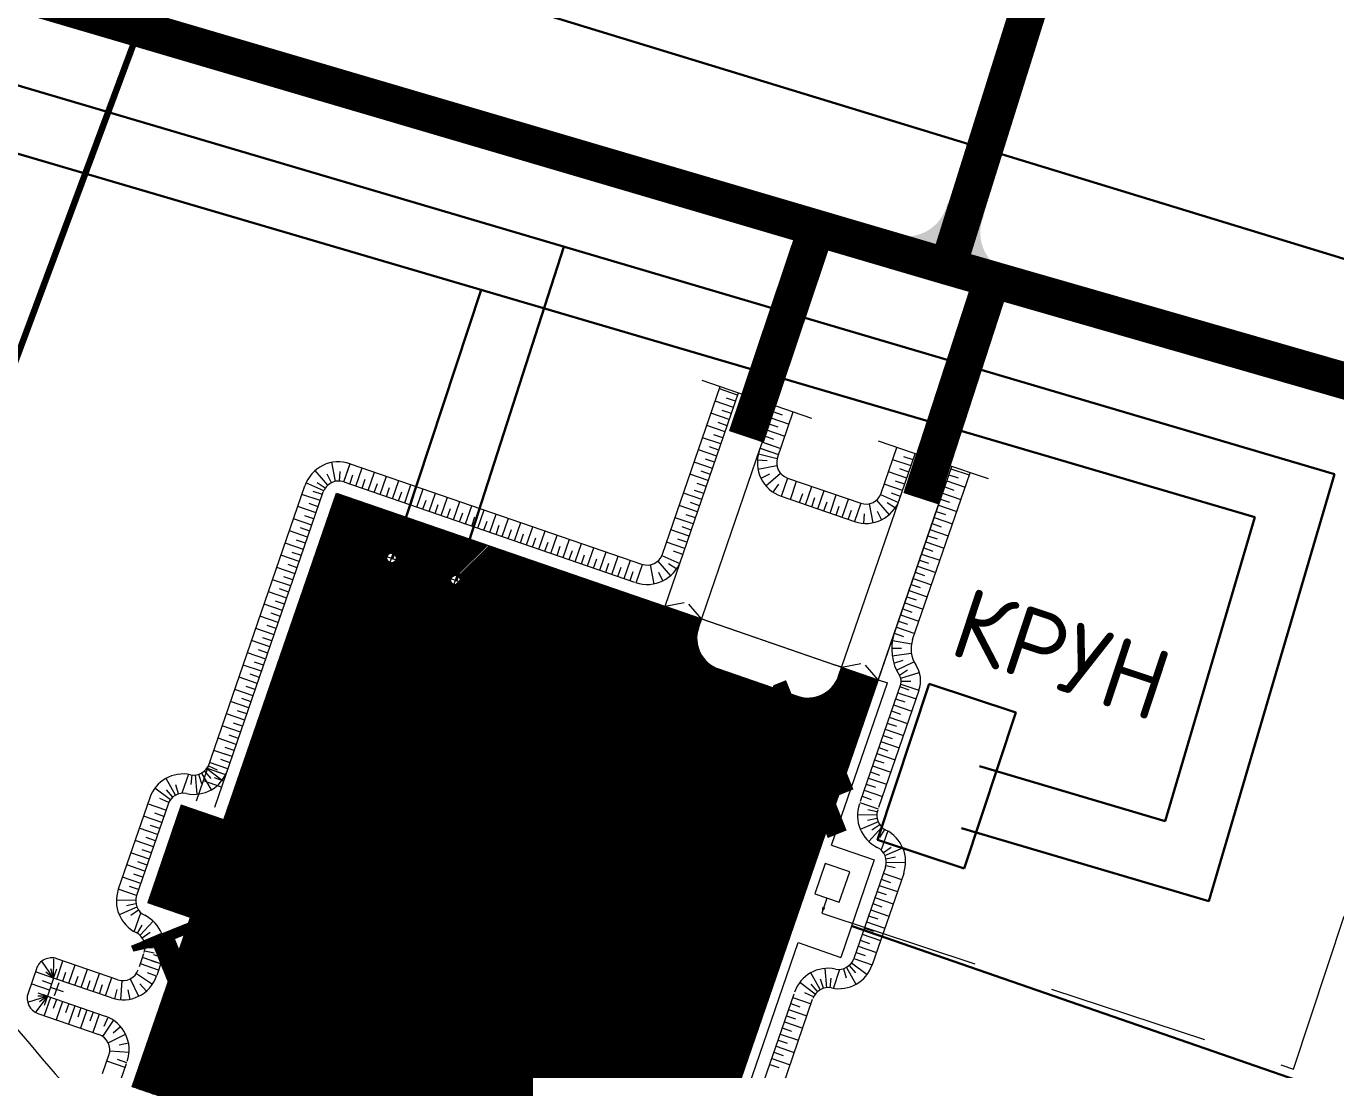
# Model space of a CAD drawing. Header units: millimetres. Extents: x 519 to 9564855, y -810 to 5021775.
# Drawn here: x 9530104.7 to 9530307.8, y 4998826.9 to 4998988.8 of the extents above; entities that cross this region are included whole.
import ezdxf

# ---------------------------------------------------------------- set-up
doc = ezdxf.new("R2010")
doc.units = ezdxf.units.MM
doc.header["$LTSCALE"] = 2
doc.header["$MEASUREMENT"] = 0
doc.linetypes.add('DASHED', pattern=[0.75, 0.5, -0.25])
for name, color, linetype in [('COMPOUND', 3, 'Continuous'), ('Existing roads', 41, 'Continuous'), ('FLOWLINE', 5, 'Continuous'), ('GZU34', 7, 'Continuous'), ('OilColl&Flowlines', 3, 'Continuous'), ('Скважины на 2015 год', 7, 'Continuous')]:
    doc.layers.add(name, color=color, linetype=linetype)
for name, color, linetype, lineweight in [('СНГ_трубопроводы', 244, 'Continuous', 50), ('Электро', 1, 'Continuous', 30), ('Электроснаб', 1, 'Continuous', 18), ('Электроснабжене', 1, 'Continuous', 18)]:
    doc.layers.add(name, color=color, linetype=linetype, lineweight=lineweight)
doc.styles.add('Elect', font='isocpeur.ttf')
doc.styles.add('GeoApp', font='', dxfattribs={"height": 1})
doc.styles.get("Standard").update_dxf_attribs({"font": 'isocpeur.ttf', "width": 0.5})
doc.styles.get('GeoApp').set_extended_font_data('D431', italic=True)
doc.linetypes.add('g5_122_n', pattern='A,1,-1,1.5,-0.3,["Н",GeoApp,S=1,R=0,X=0,Y=-0.5],-1.5,1.5,-1,4,-1,4,-1,3', length=20.8)

# ---------------------------------------------------------------- blocks, each defined once
blk = doc.blocks.new('A$C80b59c50')
at = {"layer": 'FLOWLINE', "color": 24, "linetype": 'g5_122_n', "lineweight": 30}
blk.add_line((-1259.19, -945.48, 0), (-2003.51, -687.78, 0), dxfattribs=at)

msp = doc.modelspace()

# ---------------------------------------------------------------- hatches: boundary and pattern name
at = {"layer": 'Existing roads', "lineweight": 0}
h = msp.add_hatch(color=256, dxfattribs=at)
edge = h.paths.add_edge_path()
edge.add_line((9530250.4133, 4998960.39503), (9530247.56516, 4998961.33743))
edge.add_arc((9530241.19902, 4998962.71041), 6.51252, 270.7393981, 347.8294369, ccw=False)
edge.add_line((9530241.28306, 4998956.19844), (9530248.26079, 4998953.88963))
edge.add_line((9530248.26079, 4998953.88963), (9530255.23851, 4998951.58083))
edge.add_arc((9530259.19011, 4998956.75749), 6.51252, 155.5536752, 232.643714, ccw=False)
edge.add_line((9530253.26144, 4998959.45263), (9530250.4133, 4998960.39503))
at = {"layer": 'Скважины на 2015 год', "linetype": 'ByBlock', "lineweight": 0, "ltscale": 5}
h = msp.add_hatch(dxfattribs=at)
h.set_pattern_fill('ANSI31', color=5, style=0)
h.set_pattern_definition([(45, (0, 0), (-0.0883883476483, 0.0883883476483), [])])
h.paths.add_polyline_path([(9530236.8548, 4998887.43564), (9530231.18169, 4998889.38904), (9530230.69334, 4998887.97077, -0.414213563), (9530224.3379, 4998884.87102), (9530212.04616, 4998889.1034, -0.414213563), (9530208.94641, 4998895.45883), (9530209.43476, 4998896.87711), (9530203.7672, 4998898.82861), (9530173.44874, 4998909.26809), (9530171.60567, 4998903.54775, -0.278481583), (9530172.00641, 4998902.88403, -0.414213565), (9530171.25641, 4998902.13403, -0.414213562), (9530170.50641, 4998902.88403, -0.564355741), (9530171.60567, 4998903.54775), (9530173.44874, 4998909.26809), (9530163.57005, 4998912.6696), (9530161.68358, 4998906.9631, -0.276102039), (9530162.07847, 4998906.3025, -1), (9530160.57847, 4998906.3025, -0.567272787), (9530161.68358, 4998906.9631), (9530163.57005, 4998912.6696), (9530152.7982, 4998916.37864), (9530135.34156, 4998865.68088), (9530128.72293, 4998867.95986), (9530123.51384, 4998852.83156), (9530130.13247, 4998850.55259), (9530121.08168, 4998824.26717), (9530199.47153, 4998797.27538), (9530205.1332, 4998795.30706), (9530207.7461, 4998802.89784)])

# ---------------------------------------------------------------- linework, layer by layer
at = {"layer": 'Existing roads', "lineweight": 0, "const_width": 5.7, "flags": 128}
msp.add_lwpolyline([(9528759.34942, 4998990.63947), (9528869.74502, 4999299.84584), (9528879.79845, 4999330.22957, -0.402301707), (9528904.2882, 4999343.17519), (9529822.22452, 4999080.50772), (9529968.84441, 4999033.85959), (9530095.52172, 4998996.26986), (9530247.6434, 4998951.50905), (9530528.30128, 4998870.75569)], format="xyb", dxfattribs=at)
for points in [[(9530282.93388, 4999064.10826), (9530247.6434, 4998951.50905)], [(9530227.09664, 4998956.9872), (9530216.38502, 4998925.10756)], [(9530254.20593, 4998948.63473), (9530243.45027, 4998915.51887)]]:
    msp.add_lwpolyline(points, dxfattribs=at)
at = {"layer": 'GZU34', "color": 5, "lineweight": 0, "ltscale": 50}
for p, q in [((9530203.36181, 4998906.90035, 0), (9530212.31493, 4998932.90211, 0)), ((9530203.25214, 4998897.36718, 0), (9530215.15149, 4998931.92541, 0)), ((9530221.1625, 4998921.69305, 0), (9530223.6662, 4998928.99356, 0)), ((9530219.52737, 4998926.18819, 0), (9530222.36393, 4998925.21148, 0)), ((9530219.85294, 4998927.13371, 0), (9530221.27122, 4998926.64535, 0)), ((9530218.87624, 4998924.29715, 0), (9530221.71279, 4998923.32045, 0)), ((9530243.94482, 4998922.01107, 0), (9530236.90346, 4998924.4356, 0)), ((9530208.94641, 4998895.45883, 0), (9530218.55067, 4998923.35163, 0)), ((9530221.1625, 4998921.69305, 0), (9530218.25161, 4998922.41882, 0)), ((9530221.1625, 4998921.69305, 0), (9530218.25161, 4998922.41882, 0)), ((9530218.55067, 4998923.35163, 0), (9530221.38723, 4998922.37493, 0)), ((9530218.55067, 4998923.35163, 0), (9530221.38723, 4998922.37493, 0)), ((9530230.69334, 4998887.97077, 0), (9530242.57657, 4998922.4822, 0)), ((9530237.29826, 4998916.36751, 0), (9530239.74002, 4998923.4589, 0)), ((9530152.63115, 4998918.19717, 0), (9530152.0544, 4998921.16431, 0)), ((9530153.92209, 4998918.1069, 0), (9530154.90618, 4998920.9649, 0)), ((9530153.92209, 4998918.1069, 0), (9530154.8988, 4998920.94345, 0)), ((9530154.8988, 4998920.94345, 0), (9530200.28369, 4998905.31618, 0)), ((9530155.81313, 4998917.45576, 0), (9530156.78984, 4998920.29232, 0)), ((9530207.7461, 4998802.89784, 0), (9530248.24969, 4998920.52879, 0)), ((9530221.13417, 4998920.61123, 0), (9530218.16703, 4998920.03447, 0)), ((9530253.9228, 4998918.57538, 0), (9530246.88144, 4998920.99991, 0)), ((9530248.12724, 4998920.17318, 0), (9530250.9638, 4998919.19648, 0)), ((9530150.82431, 4998916.75994, 0), (9530148.06295, 4998917.98938, 0)), ((9530151.46803, 4998917.62988, 0), (9530149.48497, 4998919.91112, 0)), ((9530151.03558, 4998917.14108, 0), (9530149.79202, 4998917.97987, 0)), ((9530152.01225, 4998917.99009, 0), (9530151.35469, 4998919.33828, 0)), ((9530153.28257, 4998918.23701, 0), (9530153.3872, 4998919.73336, 0)), ((9530153.92209, 4998918.1069, 0), (9530199.01715, 4998902.57943, 0)), ((9530154.86761, 4998917.78133, 0), (9530155.35597, 4998919.19961, 0)), ((9530156.75865, 4998917.13019, 0), (9530157.247, 4998918.54847, 0)), ((9530157.70417, 4998916.80463, 0), (9530158.68087, 4998919.64118, 0)), ((9530159.59521, 4998916.15349, 0), (9530160.57191, 4998918.99004, 0)), ((9530161.48624, 4998915.50235, 0), (9530162.46295, 4998918.33891, 0)), ((9530221.70146, 4998919.4481, 0), (9530219.42022, 4998917.46504, 0)), ((9530222.77432, 4998918.72445, 0), (9530221.79023, 4998915.86645, 0)), ((9530222.77432, 4998918.72445, 0), (9530234.12054, 4998914.81763, 0)), ((9530223.20676, 4998915.40269, 0), (9530224.18347, 4998918.23924, 0)), ((9530241.2743, 4998918.70012, 0), (9530238.43775, 4998919.67683, 0)), ((9530242.17346, 4998893.66747, 0), (9530251.08624, 4998919.55208, 0)), ((9530247.4761, 4998918.28214, 0), (9530250.31266, 4998917.30544, 0)), ((9530131.08189, 4998868.66768, 0), (9530147.90782, 4998917.53373, 0)), ((9530133.91845, 4998867.69097, 0), (9530150.74438, 4998916.55702, 0)), ((9530150.2824, 4998915.21533, 0), (9530147.44584, 4998916.19204, 0)), ((9530150.60797, 4998916.16085, 0), (9530149.18969, 4998916.6492, 0)), ((9530158.64969, 4998916.47906, 0), (9530159.13804, 4998917.89734, 0)), ((9530160.54072, 4998915.82792, 0), (9530161.02908, 4998917.2462, 0)), ((9530162.43176, 4998915.17678, 0), (9530162.92011, 4998916.59506, 0)), ((9530163.37728, 4998914.85122, 0), (9530164.35399, 4998917.68777, 0)), ((9530164.3228, 4998914.52565, 0), (9530164.81115, 4998915.94393, 0)), ((9530221.35147, 4998917.7721, 0), (9530220.49999, 4998916.50974, 0)), ((9530224.63417, 4998914.91119, 0), (9530225.12252, 4998916.32947, 0)), ((9530225.57969, 4998914.58562, 0), (9530226.55639, 4998917.42218, 0)), ((9530227.47073, 4998913.93449, 0), (9530228.44743, 4998916.77104, 0)), ((9530229.36176, 4998913.28335, 0), (9530230.33847, 4998916.11991, 0)), ((9530237.21832, 4998916.16459, 0), (9530239.97968, 4998914.93515, 0)), ((9530240.62317, 4998916.80908, 0), (9530237.78661, 4998917.78579, 0)), ((9530149.63126, 4998913.32429, 0), (9530146.7947, 4998914.301, 0)), ((9530149.95683, 4998914.26981, 0), (9530148.53855, 4998914.75816, 0)), ((9530169.05039, 4998912.89781, 0), (9530170.0271, 4998915.73436, 0)), ((9530207.7461, 4998802.89784, 0), (9530246.62185, 4998915.80119, 0)), ((9530221.79761, 4998915.8879, 0), (9530233.14384, 4998911.98108, 0)), ((9530226.52521, 4998914.26006, 0), (9530227.01356, 4998915.67833, 0)), ((9530228.41624, 4998913.60892, 0), (9530228.9046, 4998915.0272, 0)), ((9530230.30728, 4998912.95778, 0), (9530230.79563, 4998914.37606, 0)), ((9530231.2528, 4998912.63221, 0), (9530232.2295, 4998915.46877, 0)), ((9530234.12054, 4998914.81763, 0), (9530233.13645, 4998911.95963, 0)), ((9530235.41148, 4998914.72736, 0), (9530235.98824, 4998911.76022, 0)), ((9530236.57461, 4998915.29466, 0), (9530238.55767, 4998913.01341, 0)), ((9530238.25061, 4998914.94466, 0), (9530239.51297, 4998914.09319, 0)), ((9530148.98012, 4998911.43326, 0), (9530146.14357, 4998912.40996, 0)), ((9530149.30569, 4998912.37878, 0), (9530147.88741, 4998912.86713, 0)), ((9530176.61454, 4998910.29326, 0), (9530177.59125, 4998913.12982, 0)), ((9530178.50558, 4998909.64213, 0), (9530179.48228, 4998912.47868, 0)), ((9530232.19832, 4998912.30665, 0), (9530232.68667, 4998913.72492, 0)), ((9530234.65544, 4998913.19117, 0), (9530234.54922, 4998911.6722, 0)), ((9530236.68795, 4998913.58625, 0), (9530237.35545, 4998912.21768, 0)), ((9530148.32899, 4998909.54222, 0), (9530145.49243, 4998910.51892, 0)), ((9530148.65456, 4998910.48774, 0), (9530147.23628, 4998910.97609, 0)), ((9530177.56006, 4998909.96769, 0), (9530178.04841, 4998911.38597, 0)), ((9530179.4511, 4998909.31656, 0), (9530179.93945, 4998910.73484, 0)), ((9530180.39662, 4998908.99099, 0), (9530181.37332, 4998911.82755, 0)), ((9530181.34213, 4998908.66542, 0), (9530181.83049, 4998910.0837, 0)), ((9530182.28765, 4998908.33985, 0), (9530183.26436, 4998911.17641, 0)), ((9530184.17869, 4998907.68872, 0), (9530185.15539, 4998910.52527, 0)), ((9530186.06973, 4998907.03758, 0), (9530187.04643, 4998909.87414, 0)), ((9530207.50064, 4998909.70572, 0), (9530204.66408, 4998910.68243, 0)), ((9530244.87156, 4998910.71799, 0), (9530247.70812, 4998909.74129, 0)), ((9530147.67785, 4998907.65118, 0), (9530144.8413, 4998908.62789, 0)), ((9530148.00342, 4998908.5967, 0), (9530146.58514, 4998909.08505, 0)), ((9530183.23317, 4998908.01429, 0), (9530183.72152, 4998909.43256, 0)), ((9530185.12421, 4998907.36315, 0), (9530185.61256, 4998908.78143, 0)), ((9530187.01525, 4998906.71201, 0), (9530187.5036, 4998908.13029, 0)), ((9530187.96076, 4998906.38644, 0), (9530188.93747, 4998909.223, 0)), ((9530189.8518, 4998905.73531, 0), (9530190.82851, 4998908.57186, 0)), ((9530191.74284, 4998905.08417, 0), (9530192.71954, 4998907.92073, 0)), ((9530191.74284, 4998905.08417, 0), (9530192.71954, 4998907.92073, 0)), ((9530206.8495, 4998907.81469, 0), (9530204.01294, 4998908.79139, 0)), ((9530207.17507, 4998908.7602, 0), (9530205.75679, 4998909.24856, 0)), ((9530243.89486, 4998907.88144, 0), (9530245.31313, 4998907.39309, 0)), ((9530244.22042, 4998908.82696, 0), (9530247.05698, 4998907.85025, 0)), ((9530244.54599, 4998909.77248, 0), (9530245.96427, 4998909.28412, 0)), ((9530147.02672, 4998905.76015, 0), (9530144.19016, 4998906.73685, 0)), ((9530147.35228, 4998906.70566, 0), (9530145.93401, 4998907.19402, 0)), ((9530188.90628, 4998906.06088, 0), (9530189.39463, 4998907.47915, 0)), ((9530190.79732, 4998905.40974, 0), (9530191.28567, 4998906.82802, 0)), ((9530192.68836, 4998904.7586, 0), (9530193.17671, 4998906.17688, 0)), ((9530192.68836, 4998904.7586, 0), (9530193.17671, 4998906.17688, 0)), ((9530193.63388, 4998904.43304, 0), (9530194.61058, 4998907.26959, 0)), ((9530193.63388, 4998904.43304, 0), (9530194.61058, 4998907.26959, 0)), ((9530195.52491, 4998903.7819, 0), (9530196.50162, 4998906.61845, 0)), ((9530195.52491, 4998903.7819, 0), (9530196.50162, 4998906.61845, 0)), ((9530197.41595, 4998903.13076, 0), (9530198.39265, 4998905.96732, 0)), ((9530197.41595, 4998903.13076, 0), (9530198.39265, 4998905.96732, 0)), ((9530202.63816, 4998905.8275, 0), (9530204.62122, 4998903.54625, 0)), ((9530203.28188, 4998906.69743, 0), (9530206.04323, 4998905.468, 0)), ((9530206.52393, 4998906.86917, 0), (9530205.10565, 4998907.35752, 0)), ((9530243.24372, 4998905.9904, 0), (9530244.662, 4998905.50205, 0)), ((9530243.56929, 4998906.93592, 0), (9530246.40584, 4998905.95922, 0)), ((9530146.37558, 4998903.86911, 0), (9530143.53902, 4998904.84581, 0)), ((9530146.70115, 4998904.81463, 0), (9530145.28287, 4998905.30298, 0)), ((9530194.57939, 4998904.10747, 0), (9530195.06775, 4998905.52575, 0)), ((9530194.57939, 4998904.10747, 0), (9530195.06775, 4998905.52575, 0)), ((9530196.47043, 4998903.45633, 0), (9530196.95878, 4998904.87461, 0)), ((9530196.47043, 4998903.45633, 0), (9530196.95878, 4998904.87461, 0)), ((9530198.36147, 4998902.80519, 0), (9530198.84982, 4998904.22347, 0)), ((9530198.36147, 4998902.80519, 0), (9530198.84982, 4998904.22347, 0)), ((9530199.30699, 4998902.47963, 0), (9530200.28369, 4998905.31618, 0)), ((9530199.30699, 4998902.47963, 0), (9530200.28369, 4998905.31618, 0)), ((9530201.47503, 4998905.26021, 0), (9530202.05179, 4998902.29306, 0)), ((9530202.7515, 4998904.1191, 0), (9530203.419, 4998902.75052, 0)), ((9530204.31416, 4998905.4775, 0), (9530205.57652, 4998904.62603, 0)), ((9530242.59258, 4998904.09936, 0), (9530244.01086, 4998903.61101, 0)), ((9530242.91815, 4998905.04488, 0), (9530245.75471, 4998904.06818, 0)), ((9530145.72444, 4998901.97807, 0), (9530142.88789, 4998902.95478, 0)), ((9530146.05001, 4998902.92359, 0), (9530144.63173, 4998903.41194, 0)), ((9530242.26701, 4998903.15385, 0), (9530245.10357, 4998902.17714, 0)), ((9530145.07331, 4998900.08703, 0), (9530142.23675, 4998901.06374, 0)), ((9530145.39887, 4998901.03255, 0), (9530143.9806, 4998901.5209, 0)), ((9530144.42217, 4998898.196, 0), (9530141.58561, 4998899.1727, 0)), ((9530144.0966, 4998897.25048, 0), (9530142.67832, 4998897.73883, 0)), ((9530144.74774, 4998899.14152, 0), (9530143.32946, 4998899.62987, 0)), ((9530143.77103, 4998896.30496, 0), (9530140.93448, 4998897.28166, 0)), ((9530143.44547, 4998895.35944, 0), (9530142.02719, 4998895.84779, 0)), ((9530143.1199, 4998894.41392, 0), (9530140.28334, 4998895.39063, 0)), ((9530142.79433, 4998893.4684, 0), (9530141.37605, 4998893.95676, 0)), ((9530141.81762, 4998890.63185, 0), (9530138.98107, 4998891.60855, 0)), ((9530142.46876, 4998892.52289, 0), (9530139.63221, 4998893.49959, 0)), ((9530142.14319, 4998891.57737, 0), (9530140.72492, 4998892.06572, 0)), ((9530141.16649, 4998888.74081, 0), (9530138.32993, 4998889.71752, 0)), ((9530141.49206, 4998889.68633, 0), (9530140.07378, 4998890.17468, 0)), ((9530239.68733, 4998888.91463, 0), (9530242.38372, 4998890.22975, 0)), ((9530140.51535, 4998886.84977, 0), (9530137.6788, 4998887.82648, 0)), ((9530140.84092, 4998887.79529, 0), (9530139.42264, 4998888.28364, 0)), ((9530212.04052, 4998889.10534, 0), (9530224.3379, 4998884.87102, 0)), ((9530240.13871, 4998888.11858, 0), (9530241.36744, 4998888.97894, 0)), ((9530240.34467, 4998887.6963, 0), (9530243.21358, 4998888.57342, 0)), ((9530139.86422, 4998884.95874, 0), (9530137.02766, 4998885.93544, 0)), ((9530140.18978, 4998885.90426, 0), (9530138.77151, 4998886.39261, 0)), ((9530234.07686, 4998868.61748, 0), (9530240.3269, 4998886.76891, 0)), ((9530236.9225, 4998867.66715, 0), (9530243.16809, 4998885.80566, 0)), ((9530239.86542, 4998885.42868, 0), (9530242.70198, 4998884.45198, 0)), ((9530240.19099, 4998886.3742, 0), (9530241.60927, 4998885.88585, 0)), ((9530240.32847, 4998886.76837, 0), (9530243.16502, 4998885.79166, 0)), ((9530240.41005, 4998887.23105, 0), (9530241.90982, 4998887.20487, 0)), ((9530139.21308, 4998883.0677, 0), (9530136.37652, 4998884.0444, 0)), ((9530139.53865, 4998884.01322, 0), (9530138.12037, 4998884.50157, 0)), ((9530239.21429, 4998883.53765, 0), (9530242.05084, 4998882.56094, 0)), ((9530239.53986, 4998884.48317, 0), (9530240.95813, 4998883.99481, 0)), ((9530138.56194, 4998881.17666, 0), (9530135.72539, 4998882.15337, 0)), ((9530138.88751, 4998882.12218, 0), (9530137.46923, 4998882.61053, 0)), ((9530238.56315, 4998881.64661, 0), (9530241.39971, 4998880.66991, 0)), ((9530238.88872, 4998882.59213, 0), (9530240.307, 4998882.10378, 0)), ((9530137.91081, 4998879.28563, 0), (9530135.07425, 4998880.26233, 0)), ((9530138.23638, 4998880.23114, 0), (9530136.8181, 4998880.7195, 0)), ((9530237.91202, 4998879.75557, 0), (9530240.74857, 4998878.77887, 0)), ((9530238.23758, 4998880.70109, 0), (9530239.65586, 4998880.21274, 0)), ((9530137.25967, 4998877.39459, 0), (9530134.42312, 4998878.37129, 0)), ((9530137.58524, 4998878.34011, 0), (9530136.16696, 4998878.82846, 0)), ((9530237.26088, 4998877.86454, 0), (9530240.09743, 4998876.88783, 0)), ((9530237.58645, 4998878.81005, 0), (9530239.00472, 4998878.3217, 0)), ((9530136.60853, 4998875.50355, 0), (9530133.77198, 4998876.48026, 0)), ((9530136.60853, 4998875.50355, 0), (9530133.77198, 4998876.48026, 0)), ((9530136.60853, 4998875.50355, 0), (9530135.19026, 4998875.9919, 0)), ((9530136.9341, 4998876.44907, 0), (9530135.51582, 4998876.93742, 0)), ((9530236.60974, 4998875.9735, 0), (9530239.4463, 4998874.99679, 0)), ((9530236.93531, 4998876.91902, 0), (9530238.35359, 4998876.43066, 0)), ((9530132.31165, 4998873.26793, 0), (9530133.29574, 4998872.13587, 0)), ((9530132.66809, 4998873.65017, 0), (9530135.064, 4998871.84472, 0)), ((9530135.63183, 4998872.667, 0), (9530132.79527, 4998873.6437, 0)), ((9530132.93727, 4998874.09816, 0), (9530134.29674, 4998873.46423, 0)), ((9530135.9574, 4998873.61251, 0), (9530133.12084, 4998874.58922, 0)), ((9530135.9574, 4998873.61251, 0), (9530133.12084, 4998874.58922, 0)), ((9530136.28297, 4998874.55803, 0), (9530134.86469, 4998875.04638, 0)), ((9530136.28297, 4998874.55803, 0), (9530134.86469, 4998875.04638, 0)), ((9530235.95861, 4998874.08246, 0), (9530238.79516, 4998873.10576, 0)), ((9530236.28417, 4998875.02798, 0), (9530237.70245, 4998874.53963, 0)), ((9530127.82088, 4998869.51087, 0), (9530126.36645, 4998872.13473, 0)), ((9530129.85758, 4998872.79091, 0), (9530128.83336, 4998869.81634, 0)), ((9530130.36683, 4998872.67334, 0), (9530130.18403, 4998871.18452, 0)), ((9530130.88939, 4998872.66422, 0), (9530131.15086, 4998869.67564, 0)), ((9530131.40243, 4998872.76395, 0), (9530131.84099, 4998871.32949, 0)), ((9530131.88353, 4998872.96816, 0), (9530133.33796, 4998870.3443, 0)), ((9530134.98069, 4998870.77596, 0), (9530132.14414, 4998871.75266, 0)), ((9530135.30626, 4998871.72148, 0), (9530133.88798, 4998872.20983, 0)), ((9530135.63183, 4998872.667, 0), (9530134.21355, 4998873.15535, 0)), ((9530234.9819, 4998871.24591, 0), (9530236.40018, 4998870.75755, 0)), ((9530235.30747, 4998872.19142, 0), (9530238.14403, 4998871.21472, 0)), ((9530235.63304, 4998873.13694, 0), (9530237.05132, 4998872.64859, 0)), ((9530127.03632, 4998868.82886, 0), (9530124.64041, 4998870.6343, 0)), ((9530127.39276, 4998869.21109, 0), (9530126.40867, 4998870.34316, 0)), ((9530128.30198, 4998869.71508, 0), (9530127.86342, 4998871.14954, 0)), ((9530234.33077, 4998869.35487, 0), (9530235.74904, 4998868.86652, 0)), ((9530234.33077, 4998869.35487, 0), (9530235.74904, 4998868.86652, 0)), ((9530234.65633, 4998870.30039, 0), (9530237.49289, 4998869.32368, 0)), ((9530123.83255, 4998869.11494, 0), (9530118.94903, 4998854.93216, 0)), ((9530126.66911, 4998868.13824, 0), (9530121.78559, 4998853.95546, 0)), ((9530126.34354, 4998867.19272, 0), (9530123.50699, 4998868.16942, 0)), ((9530126.76714, 4998868.38086, 0), (9530125.40767, 4998869.01479, 0)), ((9530234.0052, 4998868.40935, 0), (9530236.84175, 4998867.43265, 0)), ((9530234.0052, 4998868.40935, 0), (9530236.84175, 4998867.43265, 0)), ((9530234.0052, 4998868.40935, 0), (9530236.84175, 4998867.43265, 0)), ((9530236.68408, 4998866.93267, 0), (9530235.22253, 4998867.2701, 0)), ((9530125.6924, 4998865.30168, 0), (9530122.85585, 4998866.27839, 0)), ((9530126.01797, 4998866.2472, 0), (9530124.5997, 4998866.73555, 0)), ((9530236.62039, 4998866.41392, 0), (9530233.62085, 4998866.46628, 0)), ((9530236.81875, 4998865.39347, 0), (9530234.05723, 4998864.22127, 0)), ((9530236.66594, 4998865.89327, 0), (9530235.1935, 4998865.60706, 0)), ((9530125.04127, 4998863.41065, 0), (9530122.20471, 4998864.38735, 0)), ((9530125.36684, 4998864.35616, 0), (9530123.94856, 4998864.84452, 0)), ((9530237.41501, 4998864.54191, 0), (9530235.36902, 4998862.34785, 0)), ((9530237.07213, 4998864.93635, 0), (9530235.8434, 4998864.07599, 0)), ((9530237.83241, 4998864.22738, 0), (9530237.05986, 4998862.94162, 0)), ((9530238.30609, 4998864.0065, 0), (9530237.28186, 4998861.03193, 0)), ((9530124.39013, 4998861.51961, 0), (9530121.55358, 4998862.49631, 0)), ((9530124.06456, 4998860.57409, 0), (9530122.64629, 4998861.06244, 0)), ((9530124.7157, 4998862.46513, 0), (9530123.29742, 4998862.95348, 0)), ((9530237.63825, 4998860.62498, 0), (9530238.86698, 4998861.48535, 0)), ((9530237.89163, 4998860.16787, 0), (9530240.65315, 4998861.34006, 0)), ((9530123.739, 4998859.62857, 0), (9530120.90244, 4998860.60528, 0)), ((9530123.41343, 4998858.68305, 0), (9530121.99515, 4998859.17141, 0)), ((9530238.04444, 4998859.66806, 0), (9530239.51688, 4998859.95428, 0)), ((9530238.08999, 4998859.14741, 0), (9530241.08953, 4998859.09505, 0)), ((9530123.08786, 4998857.73753, 0), (9530120.2513, 4998858.71424, 0)), ((9530122.76229, 4998856.79202, 0), (9530121.34401, 4998857.28037, 0)), ((9530237.95417, 4998858.37712, 0), (9530233.07065, 4998844.19434, 0)), ((9530240.79072, 4998857.40042, 0), (9530235.9072, 4998843.21764, 0)), ((9530237.6286, 4998857.4316, 0), (9530240.46516, 4998856.4549, 0)), ((9530238.0263, 4998858.62866, 0), (9530239.48785, 4998858.29124, 0)), ((9530122.43672, 4998855.8465, 0), (9530119.60017, 4998856.8232, 0)), ((9530122.11116, 4998854.90098, 0), (9530120.69288, 4998855.38933, 0)), ((9530236.97746, 4998855.54056, 0), (9530239.81402, 4998854.56386, 0)), ((9530237.30303, 4998856.48608, 0), (9530238.72131, 4998855.99773, 0)), ((9530121.64976, 4998853.18517, 0), (9530118.65022, 4998853.23753, 0)), ((9530121.78559, 4998853.95546, 0), (9530118.94903, 4998854.93216, 0)), ((9530236.32633, 4998853.64953, 0), (9530239.16288, 4998852.67282, 0)), ((9530236.6519, 4998854.59505, 0), (9530238.07017, 4998854.10669, 0)), ((9530121.84812, 4998852.16471, 0), (9530119.08661, 4998850.99252, 0)), ((9530121.69532, 4998852.66452, 0), (9530120.22287, 4998852.3783, 0)), ((9530122.1015, 4998851.7076, 0), (9530120.87278, 4998850.84723, 0)), ((9530121.43367, 4998848.32608, 0), (9530122.45789, 4998851.30065, 0)), ((9530235.67519, 4998851.75849, 0), (9530238.51175, 4998850.78179, 0)), ((9530236.00076, 4998852.70401, 0), (9530237.41904, 4998852.21566, 0)), ((9530121.90734, 4998848.1052, 0), (9530122.6799, 4998849.39096, 0)), ((9530122.32474, 4998847.79067, 0), (9530124.37074, 4998849.98473, 0)), ((9530235.34962, 4998850.81297, 0), (9530236.7679, 4998850.32462, 0)), ((9530122.66763, 4998847.39623, 0), (9530123.89636, 4998848.25659, 0)), ((9530122.92101, 4998846.93911, 0), (9530125.68252, 4998848.11131, 0)), ((9530234.04735, 4998847.0309, 0), (9530235.46563, 4998846.54255, 0)), ((9530234.37292, 4998847.97642, 0), (9530237.20947, 4998846.99971, 0)), ((9530122.22672, 4998842.95039, 0), (9530122.92882, 4998844.98943, 0)), ((9530123.05567, 4998845.39991, 0), (9530124.51723, 4998845.06248, 0)), ((9530123.07382, 4998846.43931, 0), (9530124.54626, 4998846.72552, 0)), ((9530123.11937, 4998845.91866, 0), (9530126.11891, 4998845.8663, 0)), ((9530233.39621, 4998845.13986, 0), (9530234.81449, 4998844.65151, 0)), ((9530233.72178, 4998846.08538, 0), (9530236.55834, 4998845.10867, 0)), ((9530108.92108, 4998841.16664, 0), (9530107.08795, 4998843.78461, 0)), ((9530108.92108, 4998841.16664, 0), (9530108.97343, 4998844.16618, 0)), ((9530109.39384, 4998841.00385, 0), (9530110.37054, 4998843.84041, 0)), ((9530118.88021, 4998840.91029, 0), (9530109.42502, 4998844.16598, 0)), ((9530111.28487, 4998840.35272, 0), (9530112.26158, 4998843.18927, 0)), ((9530125.21365, 4998842.4104, 0), (9530122.37709, 4998843.38711, 0)), ((9530125.21365, 4998842.4104, 0), (9530122.37709, 4998843.38711, 0)), ((9530125.53922, 4998843.35592, 0), (9530122.70266, 4998844.33262, 0)), ((9530125.53922, 4998843.35592, 0), (9530122.70266, 4998844.33262, 0)), ((9530125.53922, 4998843.35592, 0), (9530124.12094, 4998843.84427, 0)), ((9530125.53922, 4998843.35592, 0), (9530124.12094, 4998843.84427, 0)), ((9530125.86479, 4998844.30144, 0), (9530124.44651, 4998844.78979, 0)), ((9530124.96887, 4998841.60641, 0), (9530125.76537, 4998844.01273, 0)), ((9530231.91887, 4998842.82171, 0), (9530233.3733, 4998840.19785, 0)), ((9530232.347, 4998843.12149, 0), (9530233.33109, 4998841.98942, 0)), ((9530232.70344, 4998843.50372, 0), (9530235.09935, 4998841.69828, 0)), ((9530233.07065, 4998844.19434, 0), (9530235.9072, 4998843.21764, 0)), ((9530106.2473, 4998842.6161, 0), (9530104.94503, 4998838.83403, 0)), ((9530108.92108, 4998841.16664, 0), (9530106.08452, 4998842.14334, 0)), ((9530108.92108, 4998841.16664, 0), (9530107.72312, 4998842.06936, 0)), ((9530108.92108, 4998841.16664, 0), (9530107.94437, 4998838.33008, 0)), ((9530108.92108, 4998841.16664, 0), (9530107.94437, 4998838.33008, 0)), ((9530108.92108, 4998841.16664, 0), (9530108.48252, 4998842.60109, 0)), ((9530108.92108, 4998841.16664, 0), (9530109.40943, 4998842.58491, 0)), ((9530117.9035, 4998838.07374, 0), (9530108.92108, 4998841.16664, 0)), ((9530110.33935, 4998840.67828, 0), (9530110.82771, 4998842.09656, 0)), ((9530112.23039, 4998840.02715, 0), (9530112.71874, 4998841.44543, 0)), ((9530113.17591, 4998839.70158, 0), (9530114.15261, 4998842.53814, 0)), ((9530114.12143, 4998839.37601, 0), (9530114.60978, 4998840.79429, 0)), ((9530115.06695, 4998839.05044, 0), (9530116.04365, 4998841.887, 0)), ((9530116.95798, 4998838.39931, 0), (9530117.93469, 4998841.23586, 0)), ((9530119.51974, 4998840.78018, 0), (9530119.31047, 4998837.78749, 0)), ((9530120.79006, 4998841.02711, 0), (9530122.10517, 4998838.33072, 0)), ((9530121.76672, 4998841.87611, 0), (9530124.25383, 4998840.19853, 0)), ((9530124.88808, 4998841.46488, 0), (9530123.4698, 4998841.95323, 0)), ((9530124.88808, 4998841.46488, 0), (9530123.4698, 4998841.95323, 0)), ((9530227.85623, 4998839.36442, 0), (9530226.4018, 4998841.98828, 0)), ((9530228.33732, 4998839.56863, 0), (9530227.89876, 4998841.00309, 0)), ((9530228.85036, 4998839.66836, 0), (9530228.58889, 4998842.65694, 0)), ((9530229.37292, 4998839.65924, 0), (9530229.55573, 4998841.14806, 0)), ((9530229.88217, 4998839.54167, 0), (9530230.9064, 4998842.51624, 0)), ((9530231.43778, 4998842.6175, 0), (9530231.87634, 4998841.18304, 0)), ((9530108.26994, 4998839.2756, 0), (9530105.43338, 4998840.2523, 0)), ((9530107.94437, 4998838.33008, 0), (9530106.52609, 4998838.81843, 0)), ((9530108.59551, 4998840.22112, 0), (9530107.17723, 4998840.70947, 0)), ((9530116.01247, 4998838.72488, 0), (9530116.50082, 4998840.14315, 0)), ((9530118.72644, 4998839.39291, 0), (9530118.35807, 4998837.91546, 0)), ((9530120.45736, 4998839.34758, 0), (9530120.7479, 4998837.85288, 0)), ((9530122.31836, 4998840.25525, 0), (9530123.31733, 4998839.10607, 0)), ((9530208.07333, 4998793.09774, 0), (9530223.78071, 4998838.71528, 0)), ((9530227.07166, 4998838.68241, 0), (9530224.67576, 4998840.48786, 0)), ((9530226.80248, 4998838.23442, 0), (9530225.44302, 4998838.86835, 0)), ((9530227.4281, 4998839.06465, 0), (9530226.44402, 4998840.19671, 0)), ((9530107.94437, 4998838.33008, 0), (9530104.88807, 4998837.39567, 0)), ((9530107.94437, 4998838.33008, 0), (9530106.13893, 4998835.93417, 0)), ((9530107.94437, 4998838.33008, 0), (9530106.4446, 4998838.35626, 0)), ((9530107.94437, 4998838.33008, 0), (9530106.71564, 4998837.46972, 0)), ((9530108.41713, 4998838.1673, 0), (9530107.44043, 4998835.33074, 0)), ((9530107.94437, 4998838.33008, 0), (9530107.45602, 4998836.9118, 0)), ((9530107.94437, 4998838.33008, 0), (9530116.9268, 4998835.23718, 0)), ((9530109.36265, 4998837.84173, 0), (9530108.8743, 4998836.42345, 0)), ((9530110.30817, 4998837.51616, 0), (9530109.33146, 4998834.6796, 0)), ((9530111.25369, 4998837.19059, 0), (9530110.76533, 4998835.77231, 0)), ((9530112.19921, 4998836.86502, 0), (9530111.2225, 4998834.02847, 0)), ((9530210.89577, 4998792.08003, 0), (9530226.66286, 4998837.87099, 0)), ((9530223.26145, 4998837.20724, 0), (9530224.67973, 4998836.71888, 0)), ((9530223.58702, 4998838.15276, 0), (9530226.42357, 4998837.17605, 0)), ((9530223.58702, 4998838.15276, 0), (9530226.42357, 4998837.17605, 0)), ((9530223.58702, 4998838.15276, 0), (9530226.42357, 4998837.17605, 0)), ((9530106.49491, 4998835.65631, 0), (9530115.95009, 4998832.40063, 0)), ((9530113.14472, 4998836.53946, 0), (9530112.65637, 4998835.12118, 0)), ((9530114.09024, 4998836.21389, 0), (9530113.11354, 4998833.37733, 0)), ((9530115.03576, 4998835.88832, 0), (9530114.54741, 4998834.47004, 0)), ((9530115.98128, 4998835.56275, 0), (9530115.00458, 4998832.7262, 0)), ((9530116.76312, 4998833.69101, 0), (9530117.38245, 4998835.08205, 0)), ((9530222.61031, 4998835.3162, 0), (9530224.02859, 4998834.82785, 0)), ((9530222.93588, 4998836.26172, 0), (9530225.77244, 4998835.28501, 0)), ((9530116.53416, 4998832.10943, 0), (9530118.21173, 4998834.59654, 0)), ((9530118.15501, 4998832.66107, 0), (9530119.30419, 4998833.66004, 0)), ((9530221.95918, 4998833.42516, 0), (9530223.37745, 4998832.93681, 0)), ((9530222.28474, 4998834.37068, 0), (9530225.1213, 4998833.39398, 0)), ((9530117.38316, 4998831.13276, 0), (9530120.07954, 4998832.44787, 0)), ((9530119.06268, 4998830.80007, 0), (9530120.55739, 4998831.09061, 0)), ((9530220.98247, 4998830.58861, 0), (9530223.81903, 4998829.6119, 0)), ((9530221.30804, 4998831.53413, 0), (9530222.72632, 4998831.04577, 0)), ((9530221.63361, 4998832.47964, 0), (9530224.47016, 4998831.50294, 0)), ((9530116.51687, 4998826.36777, 0), (9530117.53727, 4998829.34059, 0)), ((9530117.63008, 4998829.86244, 0), (9530120.62278, 4998829.65317, 0)), ((9530220.33133, 4998828.69757, 0), (9530223.16789, 4998827.72086, 0)), ((9530220.6569, 4998829.64309, 0), (9530222.07518, 4998829.15474, 0)), ((9530120.00456, 4998827.2821, 0), (9530117.168, 4998828.25881, 0)), ((9530120.25764, 4998828.01712, 0), (9530118.83937, 4998828.50547, 0)), ((9530119.35342, 4998825.39107, 0), (9530120.24282, 4998827.92584, 0)), ((9530220.00577, 4998827.75205, 0), (9530221.42404, 4998827.2637, 0))]:
    msp.add_line(p, q, dxfattribs=at)
at = {"layer": 'GZU34', "color": 14, "lineweight": 0, "ltscale": 50}
for p, q in [((9530209.48342, 4998933.87708, 0), (9530216.52478, 4998931.45255, 0)), ((9530215.03409, 4998931.56807, 0), (9530212.19754, 4998932.54477, 0)), ((9530218.20236, 4998933.93966, 0), (9530216.52478, 4998931.45255, 0)), ((9530218.20236, 4998933.93966, 0), (9530217.78382, 4998927.95427, 0)), ((9530214.38295, 4998929.67703, 0), (9530211.5464, 4998930.65373, 0)), ((9530214.70852, 4998930.62255, 0), (9530213.29024, 4998931.1109, 0)), ((9530219.4614, 4998930.44139, 0), (9530217.78382, 4998927.95427, 0)), ((9530219.4614, 4998930.44139, 0), (9530226.50276, 4998928.01685, 0)), ((9530213.73182, 4998927.78599, 0), (9530210.89526, 4998928.7627, 0)), ((9530214.05739, 4998928.73151, 0), (9530212.63911, 4998929.21986, 0)), ((9530218.2251, 4998922.40611, 0), (9530220.82965, 4998929.97026, 0)), ((9530220.50408, 4998929.02474, 0), (9530221.92236, 4998928.53639, 0)), ((9530213.08068, 4998925.89495, 0), (9530210.24413, 4998926.87166, 0)), ((9530213.40625, 4998926.84047, 0), (9530211.98797, 4998927.32882, 0)), ((9530220.17851, 4998928.07923, 0), (9530223.01507, 4998927.10252, 0)), ((9530212.42955, 4998924.00392, 0), (9530209.59299, 4998924.98062, 0)), ((9530212.75511, 4998924.94944, 0), (9530211.33684, 4998925.43779, 0)), ((9530218.87624, 4998924.29715, 0), (9530220.29452, 4998923.8088, 0)), ((9530219.20181, 4998925.24267, 0), (9530220.62008, 4998924.75432, 0)), ((9530211.77841, 4998922.11288, 0), (9530208.94185, 4998923.08958, 0)), ((9530212.10398, 4998923.0584, 0), (9530210.6857, 4998923.54675, 0)), ((9530218.55067, 4998923.35163, 0), (9530219.96895, 4998922.86328, 0)), ((9530218.55067, 4998923.35163, 0), (9530219.96895, 4998922.86328, 0)), ((9530218.55067, 4998923.35163, 0), (9530219.96895, 4998922.86328, 0)), ((9530218.55067, 4998923.35163, 0), (9530219.96895, 4998922.86328, 0)), ((9530242.25101, 4998921.53668, 0), (9530240.83273, 4998922.02503, 0)), ((9530247.09071, 4998923.9926, 0), (9530243.73555, 4998919.01838, 0)), ((9530243.94482, 4998922.01107, 0), (9530243.73555, 4998919.01838, 0)), ((9530247.09071, 4998923.9926, 0), (9530246.88144, 4998920.99991, 0)), ((9530211.12727, 4998920.22184, 0), (9530208.29072, 4998921.19855, 0)), ((9530211.45284, 4998921.16736, 0), (9530210.03456, 4998921.65571, 0)), ((9530219.59798, 4998921.36727, 0), (9530218.07901, 4998921.47349, 0)), ((9530219.59798, 4998921.36727, 0), (9530218.07901, 4998921.47349, 0)), ((9530241.92544, 4998920.59116, 0), (9530239.08888, 4998921.56786, 0)), ((9530241.59987, 4998919.64564, 0), (9530240.18159, 4998920.13399, 0)), ((9530210.47614, 4998918.33081, 0), (9530207.63958, 4998919.30751, 0)), ((9530210.8017, 4998919.27632, 0), (9530209.38343, 4998919.76468, 0)), ((9530219.99306, 4998919.33476, 0), (9530218.62449, 4998918.66726, 0)), ((9530240.94873, 4998917.7546, 0), (9530239.53046, 4998918.24295, 0)), ((9530247.80167, 4998919.22766, 0), (9530249.21995, 4998918.73931, 0)), ((9530165.26832, 4998914.20008, 0), (9530166.24502, 4998917.03664, 0)), ((9530167.15936, 4998913.54894, 0), (9530168.13606, 4998916.3855, 0)), ((9530209.45405, 4998915.37883, 0), (9530206.61749, 4998916.35554, 0)), ((9530209.77961, 4998916.32435, 0), (9530208.36134, 4998916.81271, 0)), ((9530210.15057, 4998917.38529, 0), (9530208.73229, 4998917.87364, 0)), ((9530240.2976, 4998915.86357, 0), (9530238.87932, 4998916.35192, 0)), ((9530246.82497, 4998916.39111, 0), (9530249.66152, 4998915.4144, 0)), ((9530247.15054, 4998917.33662, 0), (9530248.56881, 4998916.84827, 0)), ((9530166.21384, 4998913.87451, 0), (9530166.70219, 4998915.29279, 0)), ((9530168.10487, 4998913.22338, 0), (9530168.59323, 4998914.64165, 0)), ((9530169.99591, 4998912.57224, 0), (9530170.48426, 4998913.99052, 0)), ((9530170.94143, 4998912.24667, 0), (9530171.91813, 4998915.08323, 0)), ((9530172.83247, 4998911.59553, 0), (9530173.80917, 4998914.43209, 0)), ((9530208.80291, 4998913.4878, 0), (9530205.96635, 4998914.4645, 0)), ((9530209.12848, 4998914.43332, 0), (9530207.7102, 4998914.92167, 0)), ((9530246.17383, 4998914.50007, 0), (9530249.01039, 4998913.52336, 0)), ((9530246.4994, 4998915.44559, 0), (9530247.91768, 4998914.95723, 0)), ((9530171.88695, 4998911.9211, 0), (9530172.3753, 4998913.33938, 0)), ((9530173.77799, 4998911.26997, 0), (9530174.26634, 4998912.68824, 0)), ((9530174.7235, 4998910.9444, 0), (9530175.70021, 4998913.78095, 0)), ((9530175.66902, 4998910.61883, 0), (9530176.15737, 4998912.03711, 0)), ((9530208.15177, 4998911.59676, 0), (9530205.31522, 4998912.57346, 0)), ((9530208.47734, 4998912.54228, 0), (9530207.05906, 4998913.03063, 0)), ((9530245.5227, 4998912.60903, 0), (9530248.35925, 4998911.63233, 0)), ((9530245.84826, 4998913.55455, 0), (9530247.26654, 4998913.0662, 0)), ((9530207.8262, 4998910.65124, 0), (9530206.40793, 4998911.13959, 0)), ((9530245.19713, 4998911.66351, 0), (9530246.61541, 4998911.17516, 0)), ((9530241.94145, 4998902.20833, 0), (9530243.35972, 4998901.71997, 0)), ((9530241.29031, 4998900.31729, 0), (9530242.70859, 4998899.82894, 0)), ((9530241.61588, 4998901.26281, 0), (9530244.45243, 4998900.2861, 0)), ((9530240.63917, 4998898.42625, 0), (9530242.05745, 4998897.9379, 0)), ((9530240.96474, 4998899.37177, 0), (9530243.8013, 4998898.39507, 0)), ((9530239.66247, 4998895.5897, 0), (9530242.49902, 4998894.61299, 0)), ((9530239.98804, 4998896.53522, 0), (9530241.40632, 4998896.04686, 0)), ((9530240.31361, 4998897.48073, 0), (9530243.15016, 4998896.50403, 0)), ((9530239.3369, 4998894.64418, 0), (9530240.75518, 4998894.15583, 0)), ((9530238.92943, 4998892.33331, 0), (9530240.4292, 4998892.30713, 0)), ((9530239.00128, 4998891.15862, 0), (9530241.97208, 4998891.57614, 0)), ((9530239.04223, 4998893.50478, 0), (9530241.99666, 4998892.98383, 0)), ((9530239.256, 4998890.00963, 0), (9530240.69046, 4998890.44819, 0)), ((9530234.69849, 4998848.92193, 0), (9530236.11676, 4998848.43358, 0)), ((9530235.02406, 4998849.86745, 0), (9530237.86061, 4998848.89075, 0))]:
    msp.add_line(p, q, dxfattribs=at)
at = {"layer": 'GZU34', "color": 5, "lineweight": 0, "ltscale": 0.2}
for p, q in [((9530135.34156, 4998865.68088, 0), (9530152.7982, 4998916.37864, 0)), ((9530152.7982, 4998916.37864, 0), (9530203.7566, 4998898.83226, 0)), ((9530160.59594, 4998904.17508, 0), (9530162.061, 4998908.42992, 0)), ((9530159.20105, 4998907.03503, 0), (9530163.45588, 4998905.56997, 0)), ((9530209.44049, 4998896.87572, 0), (9530230.23617, 4998889.71461, 0)), ((9530229.60729, 4998861.77999, 0), (9530238.27308, 4998886.94728, 0)), ((9530236.8548, 4998887.43564, 0), (9530238.27308, 4998886.94728, 0)), ((9530236.8548, 4998887.43564, 0), (9530238.27308, 4998886.94728, 0)), ((9530128.72293, 4998867.95986, 0), (9530123.51384, 4998852.83156, 0)), ((9530135.34156, 4998865.68088, 0), (9530128.72293, 4998867.95986, 0)), ((9530229.60729, 4998861.77999, 0), (9530236.22592, 4998859.50102, 0)), ((9530236.22592, 4998859.50102, 0), (9530231.01682, 4998844.37272, 0)), ((9530130.13247, 4998850.55259, 0), (9530123.51384, 4998852.83156, 0)), ((9530121.08168, 4998824.26717, 0), (9530130.13247, 4998850.55259, 0)), ((9530206.57092, 4998794.81458, 0), (9530224.39819, 4998846.6517, 0)), ((9530224.39819, 4998846.6517, 0), (9530231.01682, 4998844.37272, 0)), ((9530108.35756, 4998839.77424, 0), (9530110.39893, 4998839.07134, 0)), ((9530109.72969, 4998840.44348, 0), (9530109.02679, 4998838.4021, 0))]:
    msp.add_line(p, q, dxfattribs=at)
at = {"layer": 'GZU34', "color": 3, "lineweight": 0, "ltscale": 0.2}
for p, q in [((9530170.52388, 4998900.75662, 0), (9530171.98894, 4998905.01145, 0)), ((9530169.129, 4998903.61656, 0), (9530173.38383, 4998902.1515, 0))]:
    msp.add_line(p, q, dxfattribs=at)
at = {"layer": 'GZU34', "linetype": 'Continuous', "lineweight": 0, "ltscale": 0.2}
for p, q in [((9530203.19195, 4998899.02669, 0), (9530202.82168, 4998899.15418, 0)), ((9530203.7672, 4998898.82861, 0), (9530206.71208, 4998899.40104, 0))]:
    msp.add_line(p, q, dxfattribs=at)
at = {"layer": 'GZU34', "color": 5, "linetype": 'Continuous', "lineweight": 0, "ltscale": 0.2}
for p, q in [((9530209.44031, 4998896.8752, 0), (9530207.47213, 4998899.13933, 0)), ((9530231.18169, 4998889.38904, 0), (9530230.23617, 4998889.71461, 0)), ((9530231.18169, 4998889.38904, 0), (9530234.12657, 4998889.96147, 0)), ((9530236.8548, 4998887.43564, 0), (9530234.88662, 4998889.69976, 0))]:
    msp.add_line(p, q, dxfattribs=at)
at = {"layer": 'GZU34', "color": 115, "linetype": 'ByBlock', "lineweight": 0, "ltscale": 25}
msp.add_line((9530228.89378, 4998853.56471, 0), (9530228.09224, 4998851.22136, 0), dxfattribs=at)
at = {"layer": 'GZU34', "color": 115, "lineweight": 0, "ltscale": 0.2}
msp.add_line((9530228.89378, 4998853.56471, 0), (9530228.09431, 4998851.2429, 0), dxfattribs=at)
at = {"layer": 'GZU34', "color": 5, "lineweight": 0, "ltscale": 50, "elevation": 0}
msp.add_lwpolyline([(9530227.00274, 4998854.21584), (9530230.78481, 4998852.91357), (9530232.41266, 4998857.64116), (9530228.63058, 4998858.94344)], close=True, dxfattribs=at)
at = {"layer": 'GZU34', "color": 115, "lineweight": 0, "ltscale": 0.1, "elevation": 0}
msp.add_lwpolyline([(9530228.09224, 4998851.22136, 0, 0.5, 0), (9530228.40125, 4998852.15093, 5, 5, 0)], format="xyseb", dxfattribs=at)
at = {"layer": 'GZU34', "color": 5, "lineweight": 0, "ltscale": 50}
for centre, radius in [((9530161.32847, 4998906.3025, 0), 0.75), ((9530161.32847, 4998906.3025, 0), 0.75), ((9530171.25641, 4998902.88403, 0), 0.75), ((9530109.37824, 4998839.42279, 0), 0.0795)]:
    msp.add_circle(centre, radius, dxfattribs=at)
at = {"layer": 'GZU34', "color": 3, "lineweight": 0, "ltscale": 50}
msp.add_circle((9530171.25641, 4998902.88403, 0), 0.75, dxfattribs=at)
at = {"layer": 'GZU34', "color": 5, "lineweight": 0, "ltscale": 50}
for centre, radius, start, end in [((9530223.58824, 4998921.08825, 0), 5.5, 161, 251), ((9530153.10817, 4998915.7431, 0), 5.5, 71, 161), ((9530223.58824, 4998921.08825, 0), 2.5, 161, 251), ((9530153.10817, 4998915.7431, 0), 2.5, 71, 161), ((9530234.93446, 4998917.18143, 0), 2.5, 251, 341), ((9530234.93446, 4998917.18143, 0), 5.5, 251, 341), ((9530200.99801, 4998907.71427, 0), 5.5, 251, 341), ((9530200.99801, 4998907.71427, 0), 2.5, 251, 341), ((9530213.674, 4998893.83099, 0), 5, 161, 251), ((9530246.42829, 4998892.20242, 0), 7.5, 161, 213.330113), ((9530246.42829, 4998892.20242, 0), 4.5, 161, 213.330113), ((9530238.92463, 4998887.25927, 0), 4.48552, 340.9091193, 33.4209937), ((9530225.96574, 4998889.59861, 0), 5, 251, 341), ((9530238.90862, 4998887.25726, 0), 1.5, 341, 33.330113), ((9530130.6715, 4998875.15471, 0), 5.5, 258.1807559, 341), ((9530130.6715, 4998875.15471, 0), 2.5, 258.1807559, 341), ((9530129.03291, 4998867.32432, 0), 5.5, 78.1807559, 161), ((9530129.03291, 4998867.32432, 0), 2.5, 78.1807559, 161), ((9530239.12001, 4998866.37029, 0), 5.5, 161, 243.8192442), ((9530239.12001, 4998866.37029, 0), 2.5, 161, 243.8192442), ((9530235.59037, 4998859.19104, 0), 5.5, 341, 63.8192442), ((9530235.59037, 4998859.19104, 0), 2.5, 341, 63.8192442), ((9530124.14938, 4998853.14154, 0), 5.5, 161, 243.8192442), ((9530124.14938, 4998853.14154, 0), 2.5, 161, 243.8192442), ((9530120.61975, 4998845.96229, 0), 5.5, 341, 63.8192442), ((9530120.61975, 4998845.96229, 0), 2.5, 341, 63.8192442), ((9530108.6111, 4998841.80218, 0), 2.5, 71, 161), ((9530230.70685, 4998845.00826, 0), 5.5, 258.1807559, 341), ((9530230.70685, 4998845.00826, 0), 2.5, 258.1807559, 341), ((9530119.69413, 4998843.27409, 0), 5.5, 251, 341), ((9530119.69413, 4998843.27409, 0), 2.5, 251, 341), ((9530229.06825, 4998837.17787, 0), 5.5, 78.1807559, 161), ((9530107.30883, 4998838.02011, 0), 2.5, 161, 251), ((9530229.06825, 4998837.17787, 0), 2.5, 78.1807559, 161), ((9530115.13617, 4998830.03683, 0), 5.5, 341, 71), ((9530115.13617, 4998830.03683, 0), 2.5, 341, 71)]:
    msp.add_arc(centre, radius, start, end, dxfattribs=at)
at = {"layer": 'OilColl&Flowlines', "color": 3, "linetype": 'DASHED', "lineweight": 0, "ltscale": 25}
for p, q in [((9530301.25258, 4998827.03615, 0), (9530365.69904, 4999021.80798, 0)), ((9530228.09431, 4998851.2429, 0), (9530301.25258, 4998827.03615, 0))]:
    msp.add_line(p, q, dxfattribs=at)
at = {"layer": 'OilColl&Flowlines', "color": 6, "linetype": 'ByBlock', "lineweight": 0, "ltscale": 2, "const_width": 1}
msp.add_lwpolyline([(9530248.3, 4999327.2), (9530074.61052, 4998860.57769)], dxfattribs=at)
at = {"layer": 'Скважины на 2015 год', "color": 5, "linetype": 'ByBlock', "lineweight": 0, "ltscale": 5}
msp.add_line((9530203.7672, 4998898.82861, 0), (9530236.8548, 4998887.43564, 0), dxfattribs=at)
at = {"layer": 'СНГ_трубопроводы', "color": 5, "lineweight": 0, "ltscale": 2}
msp.add_spline([(9530080.27461, 4998846.94056), (9530096.63572, 4998839.60968), (9530113.471, 4998822.05025), (9530139.68986, 4998810.53931)], degree=3, dxfattribs=at)
at = {"layer": 'Электро'}
for p, q in [((9529744.65748, 4999125.43169), (9530356.82312, 4998938.09675)), ((9529744.44434, 4999085.51098, 0), (9530307.64624, 4998919.30414, 0)), ((9529740.91567, 4999075.55625, 0), (9530295.25031, 4998912.63014, 0))]:
    msp.add_line(p, q, dxfattribs=at)
at = {"layer": 'Электро', "ltscale": 0.0025}
for p, q in [((9530171.34129, 4998902.7272, 0), (9530188.05363, 4998954.59719, 0)), ((9530161.41334, 4998906.14566, 0), (9530175.21952, 4998947.90874, 0))]:
    msp.add_line(p, q, dxfattribs=at)
at = {"layer": 'Электро', "ltscale": 25}
for p, q in [((9530288.10706, 4998853.09447, 0), (9530307.64624, 4998919.30414, 0)), ((9530281.34642, 4998865.51597, 0), (9530295.25031, 4998912.63014, 0)), ((9530252.5732, 4998874.00725, 0), (9530281.34642, 4998865.51597, 0)), ((9530249.74277, 4998864.41618, 0), (9530288.10706, 4998853.09447, 0))]:
    msp.add_line(p, q, dxfattribs=at)
at = {"layer": 'Электро', "ltscale": 0.05}
for p, q in [((9530236.7069, 4998862.60489), (9530244.73959, 4998886.82555)), ((9530236.7069, 4998862.60489), (9530244.73959, 4998886.82555)), ((9530244.73959, 4998886.82555), (9530258.21006, 4998882.35812)), ((9530244.73959, 4998886.82555), (9530258.21006, 4998882.35812)), ((9530258.21006, 4998882.35812), (9530250.17738, 4998858.13746)), ((9530258.21006, 4998882.35812), (9530250.17738, 4998858.13746)), ((9530250.17738, 4998858.13746), (9530236.7069, 4998862.60489)), ((9530250.17738, 4998858.13746), (9530236.7069, 4998862.60489))]:
    msp.add_line(p, q, dxfattribs=at)
at = {"layer": 'Электроснаб', "color": 1, "linetype": 'ByBlock', "lineweight": 0}
for p, q in [((9529744.65748, 4999125.43169), (9530356.82312, 4998938.09675)), ((9529744.44434, 4999085.51098, 0), (9530307.64624, 4998919.30414, 0)), ((9529740.91567, 4999075.55625, 0), (9530295.25031, 4998912.63014, 0))]:
    msp.add_line(p, q, dxfattribs=at)
at = {"layer": 'Электроснаб', "color": 1, "linetype": 'ByBlock', "lineweight": 0, "ltscale": 0.0025}
for p, q in [((9530171.34129, 4998902.7272, 0), (9530188.05363, 4998954.59719, 0)), ((9530161.41334, 4998906.14566, 0), (9530175.21952, 4998947.90874, 0))]:
    msp.add_line(p, q, dxfattribs=at)
at = {"layer": 'Электроснаб', "color": 1, "linetype": 'ByBlock', "lineweight": 0, "ltscale": 25}
for p, q in [((9530288.10706, 4998853.09447, 0), (9530307.64624, 4998919.30414, 0)), ((9530281.34642, 4998865.51597, 0), (9530295.25031, 4998912.63014, 0)), ((9530252.5732, 4998874.00725, 0), (9530281.34642, 4998865.51597, 0)), ((9530249.74277, 4998864.41618, 0), (9530288.10706, 4998853.09447, 0))]:
    msp.add_line(p, q, dxfattribs=at)
at = {"layer": 'Электроснаб', "color": 1, "linetype": 'ByBlock', "lineweight": 0, "ltscale": 0.05}
for p, q in [((9530236.7069, 4998862.60489), (9530244.73959, 4998886.82555)), ((9530236.7069, 4998862.60489), (9530244.73959, 4998886.82555)), ((9530244.73959, 4998886.82555), (9530258.21006, 4998882.35812)), ((9530244.73959, 4998886.82555), (9530258.21006, 4998882.35812)), ((9530258.21006, 4998882.35812), (9530250.17738, 4998858.13746)), ((9530258.21006, 4998882.35812), (9530250.17738, 4998858.13746)), ((9530250.17738, 4998858.13746), (9530236.7069, 4998862.60489)), ((9530250.17738, 4998858.13746), (9530236.7069, 4998862.60489))]:
    msp.add_line(p, q, dxfattribs=at)
at = {"layer": 'Электроснабжене', "color": 1, "linetype": 'ByBlock', "lineweight": 0}
for p, q in [((9529744.65748, 4999125.43169), (9530356.82312, 4998938.09675)), ((9529744.44434, 4999085.51098, 0), (9530307.64624, 4998919.30414, 0)), ((9529740.91567, 4999075.55625, 0), (9530295.25031, 4998912.63014, 0))]:
    msp.add_line(p, q, dxfattribs=at)
at = {"layer": 'Электроснабжене', "color": 1, "linetype": 'ByBlock', "lineweight": 0, "ltscale": 0.0025}
for p, q in [((9530171.34129, 4998902.7272, 0), (9530188.05363, 4998954.59719, 0)), ((9530161.41334, 4998906.14566, 0), (9530175.21952, 4998947.90874, 0))]:
    msp.add_line(p, q, dxfattribs=at)
at = {"layer": 'Электроснабжене', "color": 1, "linetype": 'ByBlock', "lineweight": 0, "ltscale": 25}
for p, q in [((9530288.10706, 4998853.09447, 0), (9530307.64624, 4998919.30414, 0)), ((9530281.34642, 4998865.51597, 0), (9530295.25031, 4998912.63014, 0)), ((9530252.5732, 4998874.00725, 0), (9530281.34642, 4998865.51597, 0)), ((9530249.74277, 4998864.41618, 0), (9530288.10706, 4998853.09447, 0))]:
    msp.add_line(p, q, dxfattribs=at)
at = {"layer": 'Электроснабжене', "color": 1, "linetype": 'ByBlock', "lineweight": 0, "ltscale": 0.05}
for p, q in [((9530236.7069, 4998862.60489), (9530244.73959, 4998886.82555)), ((9530236.7069, 4998862.60489), (9530244.73959, 4998886.82555)), ((9530244.73959, 4998886.82555), (9530258.21006, 4998882.35812)), ((9530244.73959, 4998886.82555), (9530258.21006, 4998882.35812)), ((9530258.21006, 4998882.35812), (9530250.17738, 4998858.13746)), ((9530258.21006, 4998882.35812), (9530250.17738, 4998858.13746)), ((9530250.17738, 4998858.13746), (9530236.7069, 4998862.60489)), ((9530250.17738, 4998858.13746), (9530236.7069, 4998862.60489))]:
    msp.add_line(p, q, dxfattribs=at)

# ---------------------------------------------------------------- block references
at = {"color": 6, "linetype": 'ByBlock', "lineweight": 50}
msp.add_blockref('A$C80b59c50', (9532236.3, 4999537), dxfattribs=at)

# ---------------------------------------------------------------- texts
at = {"layer": 'COMPOUND', "color": 0, "lineweight": 0, "insert": (9530119.91213, 4998845.76682, 0), "char_height": 25, "attachment_point": 1, "rotation": 22, "style": 'Elect'}
msp.add_mtext('{\\fTimes New Roman|b0|i0|c204|p18;ГЗУ 34}', dxfattribs=at)
at = {"layer": 'Электро'}
msp.add_text('КРУН', height=11, rotation=341.691556, dxfattribs=at).set_placement((9530247.45945, 4998891.54175, 0))
at = {"layer": 'Электроснаб', "color": 1, "linetype": 'ByBlock', "lineweight": 0}
msp.add_text('КРУН', height=11, rotation=341.691556, dxfattribs=at).set_placement((9530247.45945, 4998891.54175, 0))
at = {"layer": 'Электроснабжене', "color": 1, "linetype": 'ByBlock', "lineweight": 0}
msp.add_text('КРУН', height=11, rotation=341.691556, dxfattribs=at).set_placement((9530247.45945, 4998891.54175, 0))

doc.saveas('drawing.dxf')
